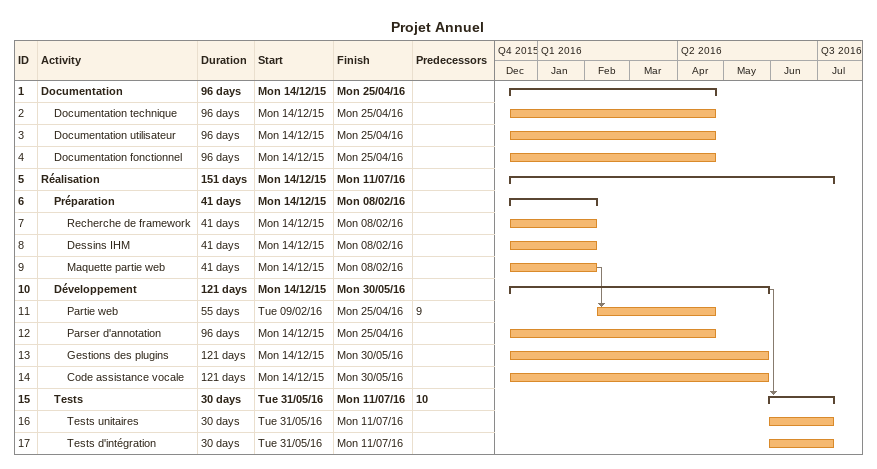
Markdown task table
Projet Annuel

| ID | Level | Task | Duration | Start | Finish | Predecessors |
|---|---|---|---|---|---|---|
| 1 | 1 | **Documentation** | 96d | 2015-12-14 | 2016-04-25 |  |
| 2 | 2 | Documentation technique | 96d | 2015-12-14 | 2016-04-25 |  |
| 3 | 2 | Documentation utilisateur | 96d | 2015-12-14 | 2016-04-25 |  |
| 4 | 2 | Documentation fonctionnel | 96d | 2015-12-14 | 2016-04-25 |  |
| 5 | 1 | **Réalisation** | 151d | 2015-12-14 | 2016-07-11 |  |
| 6 | 2 | **Préparation** | 41d | 2015-12-14 | 2016-02-08 |  |
| 7 | 3 | Recherche de framework | 41d | 2015-12-14 | 2016-02-08 |  |
| 8 | 3 | Dessins IHM | 41d | 2015-12-14 | 2016-02-08 |  |
| 9 | 3 | Maquette partie web | 41d | 2015-12-14 | 2016-02-08 |  |
| 10 | 2 | **Développement** | 121d | 2015-12-14 | 2016-05-30 |  |
| 11 | 3 | Partie web | 55d | 2016-02-09 | 2016-04-25 | 9 |
| 12 | 3 | Parser d'annotation | 96d | 2015-12-14 | 2016-04-25 |  |
| 13 | 3 | Gestions des plugins | 121d | 2015-12-14 | 2016-05-30 |  |
| 14 | 3 | Code assistance vocale | 121d | 2015-12-14 | 2016-05-30 |  |
| 15 | 2 | **Tests** | 30d | 2016-05-31 | 2016-07-11 | 10 |
| 16 | 3 | Tests unitaires | 30d | 2016-05-31 | 2016-07-11 |  |
| 17 | 3 | Tests d'intégration | 30d | 2016-05-31 | 2016-07-11 |  |
